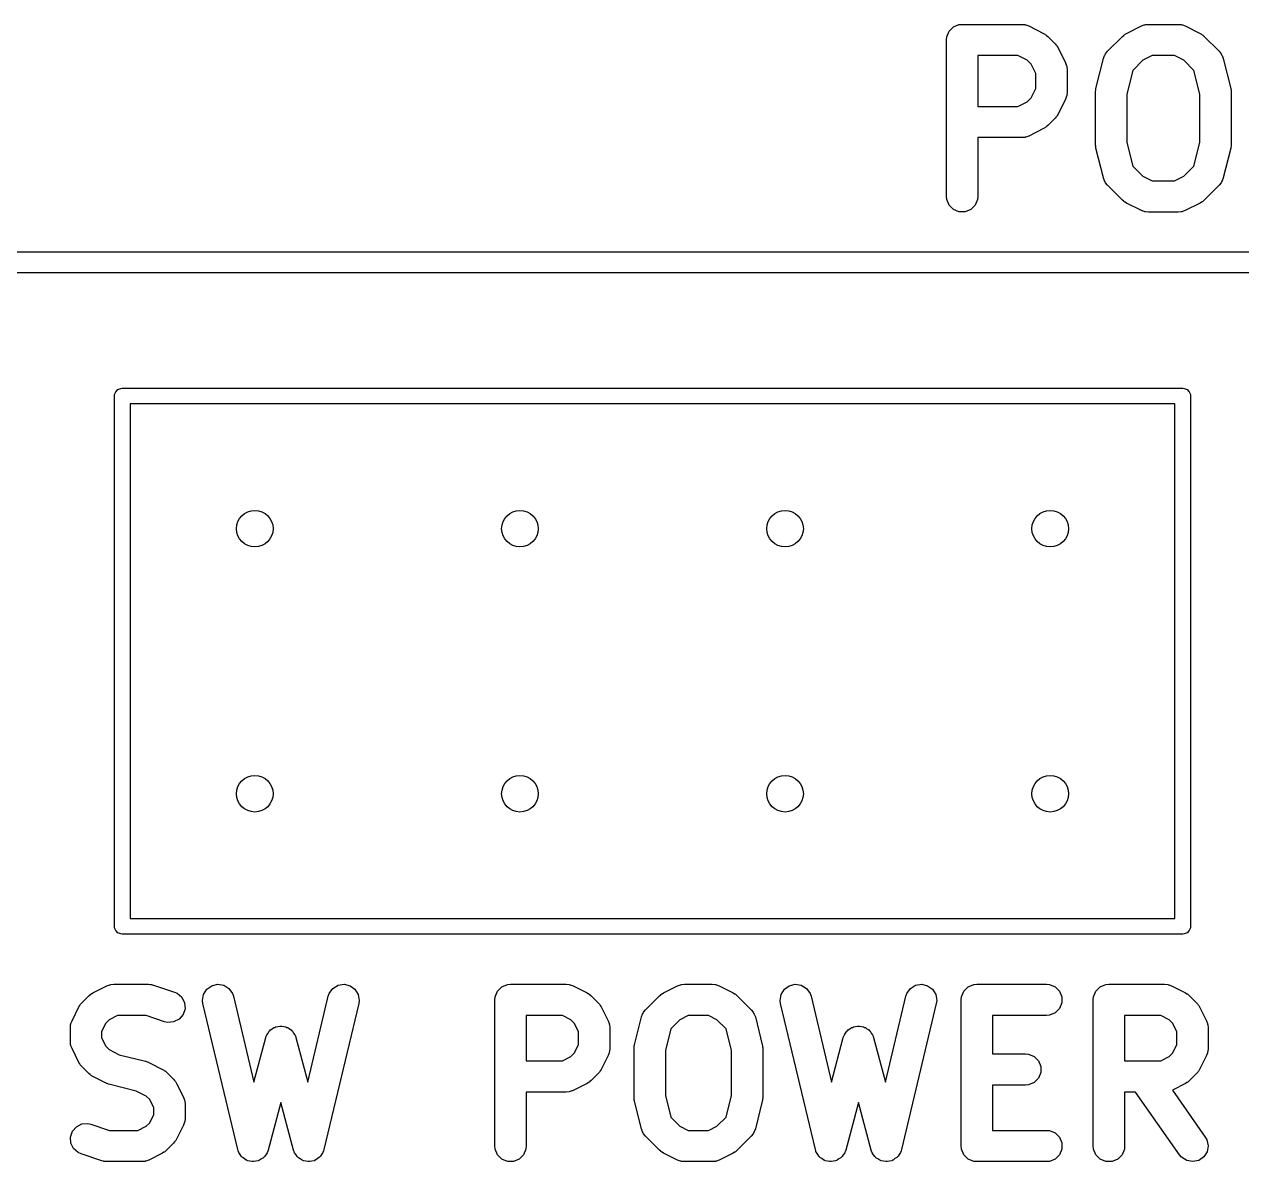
# Model space of a CAD drawing. Extents: x 0.27 to 3.33, y 0.21 to 2.59.
# Drawn here: x 1.2981 to 1.7572, y 0.2692 to 0.6983 of the extents above; entities that cross this region are included whole.
import ezdxf

# ---------------------------------------------------------------- set-up
doc = ezdxf.new("R2010")
doc.units = 0
doc.header["$MEASUREMENT"] = 0
doc.layers.add('BLACK', color=7, linetype='CONTINUOUS')

msp = doc.modelspace()

# ---------------------------------------------------------------- linework, layer by layer
at = {"layer": 'BLACK', "linetype": 'CONTINUOUS'}
for p, q in [((1.64847, 0.69726), (1.6506, 0.69814)), ((1.6506, 0.69814), (1.65175, 0.69825)), ((1.65175, 0.69825), (1.67425, 0.69825)), ((1.67425, 0.69825), (1.6754, 0.69814)), ((1.6754, 0.69814), (1.67559, 0.69806)), ((1.67559, 0.69806), (1.67581, 0.69805)), ((1.67581, 0.69805), (1.67689, 0.69763)), ((1.71941, 0.69763), (1.72049, 0.69805)), ((1.72049, 0.69805), (1.7207, 0.69806)), ((1.7207, 0.69806), (1.7209, 0.69814)), ((1.7209, 0.69814), (1.72205, 0.69825)), ((1.72205, 0.69825), (1.7333, 0.69825)), ((1.7333, 0.69825), (1.73445, 0.69814)), ((1.73445, 0.69814), (1.73465, 0.69806)), ((1.73465, 0.69806), (1.73486, 0.69805)), ((1.73486, 0.69805), (1.73594, 0.69763)), ((1.64584, 0.69235), (1.64596, 0.6935)), ((1.64596, 0.6935), (1.64684, 0.69563)), ((1.64684, 0.69563), (1.64847, 0.69726)), ((1.67689, 0.69763), (1.68251, 0.69482)), ((1.68251, 0.69482), (1.68301, 0.69451)), ((1.68301, 0.69451), (1.68315, 0.69445)), ((1.68315, 0.69445), (1.68331, 0.69431)), ((1.68331, 0.69431), (1.68349, 0.6942)), ((1.68349, 0.6942), (1.68359, 0.69408)), ((1.68359, 0.69408), (1.68405, 0.69371)), ((1.68405, 0.69371), (1.68686, 0.6909)), ((1.70663, 0.68809), (1.71225, 0.69371)), ((1.71225, 0.69371), (1.71271, 0.69408)), ((1.71271, 0.69408), (1.71281, 0.6942)), ((1.71281, 0.6942), (1.71299, 0.69431)), ((1.71299, 0.69431), (1.71315, 0.69445)), ((1.71315, 0.69445), (1.71329, 0.69451)), ((1.71329, 0.69451), (1.71379, 0.69482)), ((1.71379, 0.69482), (1.71941, 0.69763)), ((1.73594, 0.69763), (1.74157, 0.69482)), ((1.74157, 0.69482), (1.74206, 0.69451)), ((1.74206, 0.69451), (1.74221, 0.69445)), ((1.74221, 0.69445), (1.74237, 0.69431)), ((1.74237, 0.69431), (1.74255, 0.6942)), ((1.74255, 0.6942), (1.74265, 0.69408)), ((1.74265, 0.69408), (1.7431, 0.69371)), ((1.7431, 0.69371), (1.74873, 0.68809)), ((1.64584, 0.63329), (1.64584, 0.69235)), ((1.68686, 0.6909), (1.68723, 0.69045)), ((1.68723, 0.69045), (1.68735, 0.69035)), ((1.68735, 0.69035), (1.68746, 0.69017)), ((1.68746, 0.69017), (1.68759, 0.69001)), ((1.68759, 0.69001), (1.68765, 0.68986)), ((1.68765, 0.68986), (1.68796, 0.68937)), ((1.68796, 0.68937), (1.69078, 0.68374)), ((1.67285, 0.68644), (1.65765, 0.68644)), ((1.65765, 0.68644), (1.65765, 0.66732)), ((1.67637, 0.68468), (1.67285, 0.68644)), ((1.67783, 0.68323), (1.67637, 0.68468)), ((1.70226, 0.6741), (1.70508, 0.68535)), ((1.70508, 0.68535), (1.70546, 0.68644)), ((1.70546, 0.68644), (1.70573, 0.68679)), ((1.70573, 0.68679), (1.70589, 0.68719)), ((1.70589, 0.68719), (1.70663, 0.68809)), ((1.71993, 0.68468), (1.71614, 0.68089)), ((1.72345, 0.68644), (1.71993, 0.68468)), ((1.73191, 0.68644), (1.72345, 0.68644)), ((1.73543, 0.68468), (1.73191, 0.68644)), ((1.73922, 0.68089), (1.73543, 0.68468)), ((1.74873, 0.68809), (1.74946, 0.68719)), ((1.74946, 0.68719), (1.74963, 0.68679)), ((1.74963, 0.68679), (1.74989, 0.68644)), ((1.74989, 0.68644), (1.75028, 0.68535)), ((1.75028, 0.68535), (1.75309, 0.6741)), ((1.67959, 0.67971), (1.67783, 0.68323)), ((1.67959, 0.67406), (1.67959, 0.67971)), ((1.69078, 0.68374), (1.69119, 0.68266)), ((1.69119, 0.68266), (1.69121, 0.68245)), ((1.69121, 0.68245), (1.69129, 0.68225)), ((1.69129, 0.68225), (1.6914, 0.6811)), ((1.6914, 0.6811), (1.6914, 0.67266)), ((1.71614, 0.68089), (1.7139, 0.67194)), ((1.74146, 0.67194), (1.73922, 0.68089)), ((1.67637, 0.66908), (1.67783, 0.67054)), ((1.67783, 0.67054), (1.67959, 0.67406)), ((1.69119, 0.6711), (1.69078, 0.67002)), ((1.69121, 0.67132), (1.69119, 0.6711)), ((1.69129, 0.67151), (1.69121, 0.67132)), ((1.6914, 0.67266), (1.69129, 0.67151)), ((1.70209, 0.67295), (1.70216, 0.67338)), ((1.70211, 0.67287), (1.70209, 0.67295)), ((1.70209, 0.67266), (1.70211, 0.67287)), ((1.70209, 0.65298), (1.70209, 0.67266)), ((1.70216, 0.67338), (1.7022, 0.67382)), ((1.7022, 0.67382), (1.70223, 0.6739)), ((1.70223, 0.6739), (1.70226, 0.6741)), ((1.7139, 0.67194), (1.7139, 0.65371)), ((1.74146, 0.65371), (1.74146, 0.67194)), ((1.75309, 0.6741), (1.75312, 0.6739)), ((1.75312, 0.6739), (1.75315, 0.67382)), ((1.75315, 0.67382), (1.7532, 0.67338)), ((1.7532, 0.67338), (1.75326, 0.67295)), ((1.75326, 0.67295), (1.75325, 0.67287)), ((1.75325, 0.67287), (1.75327, 0.67266)), ((1.75327, 0.67266), (1.75327, 0.65298)), ((1.65765, 0.66732), (1.67285, 0.66732)), ((1.67285, 0.66732), (1.67637, 0.66908)), ((1.69078, 0.67002), (1.68796, 0.6644)), ((1.68686, 0.66286), (1.68405, 0.66005)), ((1.68723, 0.66332), (1.68686, 0.66286)), ((1.68735, 0.66342), (1.68723, 0.66332)), ((1.68746, 0.6636), (1.68735, 0.66342)), ((1.68759, 0.66376), (1.68746, 0.6636)), ((1.68765, 0.6639), (1.68759, 0.66376)), ((1.68796, 0.6644), (1.68765, 0.6639)), ((1.68251, 0.65895), (1.67689, 0.65613)), ((1.68301, 0.65926), (1.68251, 0.65895)), ((1.68315, 0.65932), (1.68301, 0.65926)), ((1.68331, 0.65945), (1.68315, 0.65932)), ((1.68349, 0.65956), (1.68331, 0.65945)), ((1.68359, 0.65968), (1.68349, 0.65956)), ((1.68405, 0.66005), (1.68359, 0.65968)), ((1.67425, 0.65551), (1.65765, 0.65551)), ((1.65765, 0.65551), (1.65765, 0.63329)), ((1.6754, 0.65562), (1.67425, 0.65551)), ((1.67559, 0.6557), (1.6754, 0.65562)), ((1.67581, 0.65572), (1.67559, 0.6557)), ((1.67689, 0.65613), (1.67581, 0.65572)), ((1.70211, 0.65278), (1.70209, 0.65298)), ((1.70209, 0.65269), (1.70211, 0.65278)), ((1.70216, 0.65226), (1.70209, 0.65269)), ((1.7022, 0.65183), (1.70216, 0.65226)), ((1.7139, 0.65371), (1.71614, 0.64475)), ((1.73922, 0.64475), (1.74146, 0.65371)), ((1.7532, 0.65226), (1.75315, 0.65183)), ((1.75326, 0.65269), (1.7532, 0.65226)), ((1.75327, 0.65298), (1.75325, 0.65278)), ((1.75325, 0.65278), (1.75326, 0.65269)), ((1.70223, 0.65175), (1.7022, 0.65183)), ((1.70226, 0.65155), (1.70223, 0.65175)), ((1.70508, 0.6403), (1.70226, 0.65155)), ((1.75309, 0.65155), (1.75028, 0.6403)), ((1.75312, 0.65175), (1.75309, 0.65155)), ((1.75315, 0.65183), (1.75312, 0.65175)), ((1.71614, 0.64475), (1.71993, 0.64096)), ((1.73543, 0.64096), (1.73922, 0.64475)), ((1.70546, 0.63921), (1.70508, 0.6403)), ((1.70573, 0.63886), (1.70546, 0.63921)), ((1.70589, 0.63845), (1.70573, 0.63886)), ((1.70663, 0.63755), (1.70589, 0.63845)), ((1.71993, 0.64096), (1.72345, 0.6392)), ((1.72345, 0.6392), (1.73191, 0.6392)), ((1.73191, 0.6392), (1.73543, 0.64096)), ((1.74946, 0.63845), (1.74873, 0.63755)), ((1.74963, 0.63886), (1.74946, 0.63845)), ((1.74989, 0.63921), (1.74963, 0.63886)), ((1.75028, 0.6403), (1.74989, 0.63921)), ((1.71225, 0.63193), (1.70663, 0.63755)), ((1.74873, 0.63755), (1.7431, 0.63193)), ((1.64596, 0.63214), (1.64584, 0.63329)), ((1.64684, 0.63001), (1.64596, 0.63214)), ((1.64847, 0.62838), (1.64684, 0.63001)), ((1.65666, 0.63001), (1.65503, 0.62838)), ((1.65754, 0.63214), (1.65666, 0.63001)), ((1.65765, 0.63329), (1.65754, 0.63214)), ((1.71271, 0.63156), (1.71225, 0.63193)), ((1.71281, 0.63144), (1.71271, 0.63156)), ((1.71299, 0.63133), (1.71281, 0.63144)), ((1.71315, 0.6312), (1.71299, 0.63133)), ((1.71329, 0.63114), (1.71315, 0.6312)), ((1.71379, 0.63082), (1.71329, 0.63114)), ((1.71941, 0.62801), (1.71379, 0.63082)), ((1.74157, 0.63082), (1.73594, 0.62801)), ((1.74206, 0.63114), (1.74157, 0.63082)), ((1.74221, 0.6312), (1.74206, 0.63114)), ((1.74237, 0.63133), (1.74221, 0.6312)), ((1.74255, 0.63144), (1.74237, 0.63133)), ((1.74265, 0.63156), (1.74255, 0.63144)), ((1.7431, 0.63193), (1.74265, 0.63156)), ((1.6506, 0.6275), (1.64847, 0.62838)), ((1.6529, 0.6275), (1.6506, 0.6275)), ((1.65503, 0.62838), (1.6529, 0.6275)), ((1.72049, 0.6276), (1.71941, 0.62801)), ((1.7207, 0.62758), (1.72049, 0.6276)), ((1.7209, 0.6275), (1.7207, 0.62758)), ((1.72205, 0.62739), (1.7209, 0.6275)), ((1.7333, 0.62739), (1.72205, 0.62739)), ((1.73445, 0.6275), (1.7333, 0.62739)), ((1.73465, 0.62758), (1.73445, 0.6275)), ((1.73486, 0.6276), (1.73465, 0.62758)), ((1.73594, 0.62801), (1.73486, 0.6276)), ((0.27441, 0.6124), (3.32559, 0.6124)), ((3.32953, 0.60453), (1.1823, 0.60453)), ((1.33254, 0.55964), (1.33336, 0.56046)), ((1.33336, 0.56046), (1.33442, 0.5609)), ((1.33442, 0.5609), (1.335, 0.56095)), ((1.335, 0.56095), (1.735, 0.56095)), ((1.735, 0.56095), (1.73558, 0.5609)), ((1.73558, 0.5609), (1.73664, 0.56046)), ((1.73664, 0.56046), (1.73746, 0.55964)), ((1.33205, 0.558), (1.3321, 0.55858)), ((1.33205, 0.358), (1.33205, 0.558)), ((1.3321, 0.55858), (1.33254, 0.55964)), ((1.73746, 0.55964), (1.7379, 0.55858)), ((1.7379, 0.55858), (1.73795, 0.558)), ((1.73795, 0.558), (1.73795, 0.358)), ((1.33795, 0.55505), (1.33795, 0.36095)), ((1.73205, 0.55505), (1.33795, 0.55505)), ((1.73205, 0.36095), (1.73205, 0.55505)), ((1.33795, 0.36095), (1.73205, 0.36095)), ((1.3321, 0.35742), (1.33205, 0.358)), ((1.33254, 0.35636), (1.3321, 0.35742)), ((1.33336, 0.35554), (1.33254, 0.35636)), ((1.33442, 0.3551), (1.33336, 0.35554)), ((1.335, 0.35505), (1.33442, 0.3551)), ((1.735, 0.35505), (1.335, 0.35505)), ((1.73558, 0.3551), (1.735, 0.35505)), ((1.73664, 0.35554), (1.73558, 0.3551)), ((1.73746, 0.35636), (1.73664, 0.35554)), ((1.7379, 0.35742), (1.73746, 0.35636)), ((1.73795, 0.358), (1.7379, 0.35742)), ((1.32395, 0.33289), (1.3292, 0.33552)), ((1.3292, 0.33552), (1.33028, 0.33593)), ((1.33028, 0.33593), (1.33049, 0.33594)), ((1.33049, 0.33594), (1.33069, 0.33603)), ((1.33069, 0.33603), (1.33184, 0.33614)), ((1.33184, 0.33614), (1.34496, 0.33614)), ((1.34496, 0.33614), (1.34554, 0.33608)), ((1.34554, 0.33608), (1.3457, 0.33609)), ((1.3457, 0.33609), (1.3459, 0.33605)), ((1.3459, 0.33605), (1.34611, 0.33603)), ((1.34611, 0.33603), (1.34626, 0.33597)), ((1.34626, 0.33597), (1.34683, 0.33584)), ((1.34683, 0.33584), (1.3547, 0.33321)), ((1.36688, 0.33425), (1.36874, 0.3356)), ((1.36874, 0.3356), (1.37099, 0.33614)), ((1.37099, 0.33614), (1.37326, 0.33577)), ((1.37326, 0.33577), (1.37522, 0.33456)), ((1.41443, 0.33456), (1.4164, 0.33577)), ((1.4164, 0.33577), (1.41867, 0.33614)), ((1.41867, 0.33614), (1.42091, 0.3356)), ((1.42091, 0.3356), (1.42278, 0.33425)), ((1.47816, 0.33514), (1.48029, 0.33603)), ((1.48029, 0.33603), (1.48144, 0.33614)), ((1.48144, 0.33614), (1.50244, 0.33614)), ((1.50244, 0.33614), (1.50359, 0.33603)), ((1.50359, 0.33603), (1.50379, 0.33594)), ((1.50379, 0.33594), (1.504, 0.33593)), ((1.504, 0.33593), (1.50508, 0.33552)), ((1.50508, 0.33552), (1.51033, 0.33289)), ((1.53917, 0.33289), (1.54442, 0.33552)), ((1.54442, 0.33552), (1.5455, 0.33593)), ((1.5455, 0.33593), (1.54571, 0.33594)), ((1.54571, 0.33594), (1.54591, 0.33603)), ((1.54591, 0.33603), (1.54706, 0.33614)), ((1.54706, 0.33614), (1.55756, 0.33614)), ((1.55756, 0.33614), (1.55871, 0.33603)), ((1.55871, 0.33603), (1.55891, 0.33594)), ((1.55891, 0.33594), (1.55912, 0.33593)), ((1.55912, 0.33593), (1.5602, 0.33552)), ((1.5602, 0.33552), (1.56545, 0.33289)), ((1.58473, 0.33425), (1.58659, 0.3356)), ((1.58659, 0.3356), (1.58883, 0.33614)), ((1.58883, 0.33614), (1.59111, 0.33577)), ((1.59111, 0.33577), (1.59307, 0.33456)), ((1.63228, 0.33456), (1.63424, 0.33577)), ((1.63424, 0.33577), (1.63652, 0.33614)), ((1.63652, 0.33614), (1.63876, 0.3356)), ((1.63876, 0.3356), (1.64063, 0.33425)), ((1.65402, 0.33514), (1.65614, 0.33603)), ((1.65614, 0.33603), (1.6573, 0.33614)), ((1.6573, 0.33614), (1.68354, 0.33614)), ((1.68354, 0.33614), (1.6847, 0.33603)), ((1.6847, 0.33603), (1.68682, 0.33514)), ((1.70388, 0.33514), (1.70601, 0.33603)), ((1.70601, 0.33603), (1.70717, 0.33614)), ((1.70717, 0.33614), (1.72816, 0.33614)), ((1.72816, 0.33614), (1.72931, 0.33603)), ((1.72931, 0.33603), (1.72951, 0.33594)), ((1.72951, 0.33594), (1.72972, 0.33593)), ((1.72972, 0.33593), (1.7308, 0.33552)), ((1.7308, 0.33552), (1.73605, 0.33289)), ((1.31979, 0.32916), (1.32241, 0.33178)), ((1.32241, 0.33178), (1.32286, 0.33216)), ((1.32286, 0.33216), (1.32297, 0.33227)), ((1.32297, 0.33227), (1.32314, 0.33239)), ((1.32314, 0.33239), (1.32331, 0.33252)), ((1.32331, 0.33252), (1.32345, 0.33258)), ((1.32345, 0.33258), (1.32395, 0.33289)), ((1.3547, 0.33321), (1.35576, 0.33274)), ((1.35576, 0.33274), (1.3575, 0.33123)), ((1.3575, 0.33123), (1.35853, 0.32917)), ((1.36531, 0.33001), (1.36567, 0.33229)), ((1.36567, 0.33229), (1.36688, 0.33425)), ((1.37522, 0.33456), (1.37657, 0.3327)), ((1.37657, 0.3327), (1.37695, 0.3316)), ((1.37695, 0.3316), (1.38465, 0.29925)), ((1.405, 0.29925), (1.41271, 0.3316)), ((1.41271, 0.3316), (1.41308, 0.3327)), ((1.41308, 0.3327), (1.41443, 0.33456)), ((1.42278, 0.33425), (1.42399, 0.33229)), ((1.42399, 0.33229), (1.42435, 0.33001)), ((1.47554, 0.33023), (1.47565, 0.33139)), ((1.47565, 0.33139), (1.47653, 0.33351)), ((1.47653, 0.33351), (1.47816, 0.33514)), ((1.51033, 0.33289), (1.51083, 0.33258)), ((1.51083, 0.33258), (1.51097, 0.33252)), ((1.51097, 0.33252), (1.51113, 0.33239)), ((1.51113, 0.33239), (1.51131, 0.33227)), ((1.51131, 0.33227), (1.51141, 0.33216)), ((1.51141, 0.33216), (1.51187, 0.33178)), ((1.51187, 0.33178), (1.51449, 0.32916)), ((1.53239, 0.32654), (1.53764, 0.33178)), ((1.53764, 0.33178), (1.53809, 0.33216)), ((1.53809, 0.33216), (1.53819, 0.33227)), ((1.53819, 0.33227), (1.53837, 0.33239)), ((1.53837, 0.33239), (1.53853, 0.33252)), ((1.53853, 0.33252), (1.53867, 0.33258)), ((1.53867, 0.33258), (1.53917, 0.33289)), ((1.56545, 0.33289), (1.56595, 0.33258)), ((1.56595, 0.33258), (1.56609, 0.33252)), ((1.56609, 0.33252), (1.56625, 0.33239)), ((1.56625, 0.33239), (1.56643, 0.33227)), ((1.56643, 0.33227), (1.56653, 0.33216)), ((1.56653, 0.33216), (1.56698, 0.33178)), ((1.56698, 0.33178), (1.57223, 0.32654)), ((1.58315, 0.33001), (1.58352, 0.33229)), ((1.58352, 0.33229), (1.58473, 0.33425)), ((1.59307, 0.33456), (1.59442, 0.3327)), ((1.59442, 0.3327), (1.5948, 0.3316)), ((1.5948, 0.3316), (1.6025, 0.29925)), ((1.62285, 0.29925), (1.63055, 0.3316)), ((1.63055, 0.3316), (1.63093, 0.3327)), ((1.63093, 0.3327), (1.63228, 0.33456)), ((1.64063, 0.33425), (1.64184, 0.33229)), ((1.64184, 0.33229), (1.6422, 0.33001)), ((1.65139, 0.33023), (1.6515, 0.33139)), ((1.6515, 0.33139), (1.65239, 0.33351)), ((1.65239, 0.33351), (1.65402, 0.33514)), ((1.68682, 0.33514), (1.68845, 0.33351)), ((1.68845, 0.33351), (1.68934, 0.33139)), ((1.68934, 0.33139), (1.68934, 0.32908)), ((1.70126, 0.33023), (1.70137, 0.33139)), ((1.70137, 0.33139), (1.70226, 0.33351)), ((1.70226, 0.33351), (1.70388, 0.33514)), ((1.73605, 0.33289), (1.73655, 0.33258)), ((1.73655, 0.33258), (1.73669, 0.33252)), ((1.73669, 0.33252), (1.73686, 0.33239)), ((1.73686, 0.33239), (1.73703, 0.33227)), ((1.73703, 0.33227), (1.73714, 0.33216)), ((1.73714, 0.33216), (1.73759, 0.33178)), ((1.73759, 0.33178), (1.74021, 0.32916)), ((1.31606, 0.32238), (1.31868, 0.32763)), ((1.31868, 0.32763), (1.31899, 0.32812)), ((1.31899, 0.32812), (1.31905, 0.32827)), ((1.31905, 0.32827), (1.31919, 0.32843)), ((1.31919, 0.32843), (1.3193, 0.32861)), ((1.3193, 0.32861), (1.31942, 0.32871)), ((1.31942, 0.32871), (1.31979, 0.32916)), ((1.35869, 0.32687), (1.35797, 0.32468)), ((1.35853, 0.32917), (1.35869, 0.32687)), ((1.36546, 0.32887), (1.36531, 0.33001)), ((1.37859, 0.27375), (1.36546, 0.32887)), ((1.4242, 0.32887), (1.41107, 0.27375)), ((1.42435, 0.33001), (1.4242, 0.32887)), ((1.47554, 0.27512), (1.47554, 0.33023)), ((1.51449, 0.32916), (1.51486, 0.32871)), ((1.51486, 0.32871), (1.51498, 0.32861)), ((1.51498, 0.32861), (1.51509, 0.32843)), ((1.51509, 0.32843), (1.51523, 0.32827)), ((1.51523, 0.32827), (1.51528, 0.32812)), ((1.51528, 0.32812), (1.5156, 0.32763)), ((1.5156, 0.32763), (1.51822, 0.32238)), ((1.53165, 0.32564), (1.53239, 0.32654)), ((1.57223, 0.32654), (1.57297, 0.32564)), ((1.58331, 0.32887), (1.58315, 0.33001)), ((1.59643, 0.27375), (1.58331, 0.32887)), ((1.64204, 0.32887), (1.62892, 0.27375)), ((1.6422, 0.33001), (1.64204, 0.32887)), ((1.65139, 0.27512), (1.65139, 0.33023)), ((1.68845, 0.32695), (1.68682, 0.32532)), ((1.68934, 0.32908), (1.68845, 0.32695)), ((1.70126, 0.27512), (1.70126, 0.33023)), ((1.74021, 0.32916), (1.74058, 0.32871)), ((1.74058, 0.32871), (1.7407, 0.32861)), ((1.7407, 0.32861), (1.74081, 0.32843)), ((1.74081, 0.32843), (1.74095, 0.32827)), ((1.74095, 0.32827), (1.74101, 0.32812)), ((1.74101, 0.32812), (1.74132, 0.32763)), ((1.74132, 0.32763), (1.74394, 0.32238)), ((1.31564, 0.32129), (1.31606, 0.32238)), ((1.32882, 0.32149), (1.32724, 0.31834)), ((1.33009, 0.32276), (1.32882, 0.32149)), ((1.33323, 0.32433), (1.33009, 0.32276)), ((1.344, 0.32433), (1.33323, 0.32433)), ((1.35097, 0.32201), (1.344, 0.32433)), ((1.3521, 0.32175), (1.35097, 0.32201)), ((1.35439, 0.32191), (1.3521, 0.32175)), ((1.35646, 0.32294), (1.35439, 0.32191)), ((1.35797, 0.32468), (1.35646, 0.32294)), ((1.50105, 0.32433), (1.48735, 0.32433)), ((1.48735, 0.32433), (1.48735, 0.30727)), ((1.50419, 0.32276), (1.50105, 0.32433)), ((1.50546, 0.32149), (1.50419, 0.32276)), ((1.50703, 0.31834), (1.50546, 0.32149)), ((1.51822, 0.32238), (1.51864, 0.32129)), ((1.52821, 0.31329), (1.53083, 0.32379)), ((1.53083, 0.32379), (1.53122, 0.32488)), ((1.53122, 0.32488), (1.53148, 0.32523)), ((1.53148, 0.32523), (1.53165, 0.32564)), ((1.54531, 0.32276), (1.54189, 0.31934)), ((1.54845, 0.32433), (1.54531, 0.32276)), ((1.55616, 0.32433), (1.54845, 0.32433)), ((1.55931, 0.32276), (1.55616, 0.32433)), ((1.56273, 0.31934), (1.55931, 0.32276)), ((1.57297, 0.32564), (1.57314, 0.32523)), ((1.57314, 0.32523), (1.5734, 0.32488)), ((1.5734, 0.32488), (1.57379, 0.32379)), ((1.57379, 0.32379), (1.57641, 0.31329)), ((1.68354, 0.32433), (1.6632, 0.32433)), ((1.6632, 0.32433), (1.6632, 0.30989)), ((1.6847, 0.32444), (1.68354, 0.32433)), ((1.68682, 0.32532), (1.6847, 0.32444)), ((1.72677, 0.32433), (1.71307, 0.32433)), ((1.71307, 0.32433), (1.71307, 0.30727)), ((1.72991, 0.32276), (1.72677, 0.32433)), ((1.73118, 0.32149), (1.72991, 0.32276)), ((1.73276, 0.31834), (1.73118, 0.32149)), ((1.74394, 0.32238), (1.74436, 0.32129)), ((1.31543, 0.31973), (1.31555, 0.32089)), ((1.31543, 0.31449), (1.31543, 0.31973)), ((1.31555, 0.32089), (1.31563, 0.32108)), ((1.31563, 0.32108), (1.31564, 0.32129)), ((1.32724, 0.31834), (1.32724, 0.31588)), ((1.38932, 0.31653), (1.38953, 0.31709)), ((1.38953, 0.31709), (1.39, 0.31771)), ((1.39, 0.31771), (1.39039, 0.31838)), ((1.39039, 0.31838), (1.3907, 0.31862)), ((1.3907, 0.31862), (1.39093, 0.31892)), ((1.39093, 0.31892), (1.3916, 0.31931)), ((1.3916, 0.31931), (1.39222, 0.31979)), ((1.39222, 0.31979), (1.39259, 0.31988)), ((1.39259, 0.31988), (1.39292, 0.32008)), ((1.39292, 0.32008), (1.3937, 0.32018)), ((1.3937, 0.32018), (1.39445, 0.32038)), ((1.39445, 0.32038), (1.39483, 0.32033)), ((1.39483, 0.32033), (1.39521, 0.32038)), ((1.39521, 0.32038), (1.39596, 0.32018)), ((1.39596, 0.32018), (1.39673, 0.32008)), ((1.39673, 0.32008), (1.39707, 0.31988)), ((1.39707, 0.31988), (1.39743, 0.31979)), ((1.39743, 0.31979), (1.39805, 0.31931)), ((1.39805, 0.31931), (1.39873, 0.31892)), ((1.39873, 0.31892), (1.39896, 0.31862)), ((1.39896, 0.31862), (1.39926, 0.31838)), ((1.39926, 0.31838), (1.39966, 0.31771)), ((1.39966, 0.31771), (1.40013, 0.31709)), ((1.40013, 0.31709), (1.40034, 0.31653)), ((1.50703, 0.31326), (1.50703, 0.31834)), ((1.51864, 0.32129), (1.51865, 0.32108)), ((1.51865, 0.32108), (1.51873, 0.32089)), ((1.51873, 0.32089), (1.51885, 0.31973)), ((1.51885, 0.31973), (1.51885, 0.31186)), ((1.54189, 0.31934), (1.53984, 0.31113)), ((1.56478, 0.31113), (1.56273, 0.31934)), ((1.60717, 0.31653), (1.60738, 0.31709)), ((1.60738, 0.31709), (1.60785, 0.31771)), ((1.60785, 0.31771), (1.60824, 0.31838)), ((1.60824, 0.31838), (1.60855, 0.31862)), ((1.60855, 0.31862), (1.60878, 0.31892)), ((1.60878, 0.31892), (1.60945, 0.31931)), ((1.60945, 0.31931), (1.61007, 0.31979)), ((1.61007, 0.31979), (1.61044, 0.31988)), ((1.61044, 0.31988), (1.61077, 0.32008)), ((1.61077, 0.32008), (1.61154, 0.32018)), ((1.61154, 0.32018), (1.6123, 0.32038)), ((1.6123, 0.32038), (1.61268, 0.32033)), ((1.61268, 0.32033), (1.61306, 0.32038)), ((1.61306, 0.32038), (1.61381, 0.32018)), ((1.61381, 0.32018), (1.61458, 0.32008)), ((1.61458, 0.32008), (1.61491, 0.31988)), ((1.61491, 0.31988), (1.61528, 0.31979)), ((1.61528, 0.31979), (1.6159, 0.31931)), ((1.6159, 0.31931), (1.61658, 0.31892)), ((1.61658, 0.31892), (1.61681, 0.31862)), ((1.61681, 0.31862), (1.61711, 0.31838)), ((1.61711, 0.31838), (1.6175, 0.31771)), ((1.6175, 0.31771), (1.61798, 0.31709)), ((1.61798, 0.31709), (1.61819, 0.31653)), ((1.73276, 0.31326), (1.73276, 0.31834)), ((1.74436, 0.32129), (1.74437, 0.32108)), ((1.74437, 0.32108), (1.74445, 0.32089)), ((1.74445, 0.32089), (1.74457, 0.31973)), ((1.74457, 0.31973), (1.74457, 0.31186)), ((1.31555, 0.31333), (1.31543, 0.31449)), ((1.31563, 0.31314), (1.31555, 0.31333)), ((1.31564, 0.31293), (1.31563, 0.31314)), ((1.31606, 0.31184), (1.31564, 0.31293)), ((1.32724, 0.31588), (1.32882, 0.31273)), ((1.32882, 0.31273), (1.33009, 0.31147)), ((1.38465, 0.29925), (1.38912, 0.31601)), ((1.38912, 0.31601), (1.38922, 0.31628)), ((1.38922, 0.31628), (1.38924, 0.31639)), ((1.38924, 0.31639), (1.38932, 0.31653)), ((1.40034, 0.31653), (1.40042, 0.31639)), ((1.40042, 0.31639), (1.40043, 0.31628)), ((1.40043, 0.31628), (1.40054, 0.31601)), ((1.40054, 0.31601), (1.405, 0.29925)), ((1.50546, 0.31011), (1.50703, 0.31326)), ((1.52804, 0.31215), (1.5281, 0.31258)), ((1.5281, 0.31258), (1.52814, 0.31301)), ((1.52814, 0.31301), (1.52818, 0.31309)), ((1.52818, 0.31309), (1.52821, 0.31329)), ((1.57641, 0.31329), (1.57644, 0.31309)), ((1.57644, 0.31309), (1.57647, 0.31301)), ((1.57647, 0.31301), (1.57652, 0.31258)), ((1.57652, 0.31258), (1.57658, 0.31215)), ((1.6025, 0.29925), (1.60697, 0.31601)), ((1.60697, 0.31601), (1.60707, 0.31628)), ((1.60707, 0.31628), (1.60709, 0.31639)), ((1.60709, 0.31639), (1.60717, 0.31653)), ((1.61819, 0.31653), (1.61827, 0.31639)), ((1.61827, 0.31639), (1.61828, 0.31628)), ((1.61828, 0.31628), (1.61838, 0.31601)), ((1.61838, 0.31601), (1.62285, 0.29925)), ((1.73118, 0.31011), (1.73276, 0.31326)), ((1.31868, 0.3066), (1.31606, 0.31184)), ((1.33009, 0.31147), (1.3339, 0.30956)), ((1.3339, 0.30956), (1.34377, 0.30709)), ((1.50105, 0.30727), (1.50419, 0.30884)), ((1.50419, 0.30884), (1.50546, 0.31011)), ((1.51822, 0.30922), (1.5156, 0.30397)), ((1.51864, 0.3103), (1.51822, 0.30922)), ((1.51865, 0.31051), (1.51864, 0.3103)), ((1.51873, 0.31071), (1.51865, 0.31051)), ((1.51885, 0.31186), (1.51873, 0.31071)), ((1.52803, 0.31186), (1.52805, 0.31206)), ((1.52803, 0.29349), (1.52803, 0.31186)), ((1.52805, 0.31206), (1.52804, 0.31215)), ((1.53984, 0.31113), (1.53984, 0.29422)), ((1.56478, 0.29422), (1.56478, 0.31113)), ((1.57658, 0.31215), (1.57657, 0.31206)), ((1.57657, 0.31206), (1.57659, 0.31186)), ((1.57659, 0.31186), (1.57659, 0.29349)), ((1.6632, 0.30989), (1.67567, 0.30989)), ((1.67567, 0.30989), (1.67682, 0.30978)), ((1.67682, 0.30978), (1.67895, 0.3089)), ((1.67895, 0.3089), (1.68058, 0.30727)), ((1.72677, 0.30727), (1.72991, 0.30884)), ((1.72991, 0.30884), (1.73118, 0.31011)), ((1.74394, 0.30922), (1.74132, 0.30397)), ((1.74436, 0.3103), (1.74394, 0.30922)), ((1.74437, 0.31051), (1.74436, 0.3103)), ((1.74445, 0.31071), (1.74437, 0.31051)), ((1.74457, 0.31186), (1.74445, 0.31071)), ((1.31899, 0.3061), (1.31868, 0.3066)), ((1.31905, 0.30596), (1.31899, 0.3061)), ((1.31919, 0.30579), (1.31905, 0.30596)), ((1.3193, 0.30562), (1.31919, 0.30579)), ((1.31942, 0.30551), (1.3193, 0.30562)), ((1.31979, 0.30506), (1.31942, 0.30551)), ((1.32241, 0.30244), (1.31979, 0.30506)), ((1.34377, 0.30709), (1.34385, 0.30706)), ((1.34385, 0.30706), (1.3439, 0.30706)), ((1.3439, 0.30706), (1.34438, 0.30687)), ((1.34438, 0.30687), (1.34486, 0.3067)), ((1.34486, 0.3067), (1.34489, 0.30668)), ((1.34489, 0.30668), (1.34498, 0.30664)), ((1.34498, 0.30664), (1.35023, 0.30402)), ((1.35023, 0.30402), (1.35072, 0.30371)), ((1.35072, 0.30371), (1.35087, 0.30365)), ((1.35087, 0.30365), (1.35103, 0.30351)), ((1.35103, 0.30351), (1.35121, 0.3034)), ((1.35121, 0.3034), (1.35131, 0.30329)), ((1.35131, 0.30329), (1.35176, 0.30291)), ((1.48735, 0.30727), (1.50105, 0.30727)), ((1.51509, 0.30317), (1.51498, 0.30299)), ((1.51523, 0.30333), (1.51509, 0.30317)), ((1.51528, 0.30347), (1.51523, 0.30333)), ((1.5156, 0.30397), (1.51528, 0.30347)), ((1.68058, 0.30727), (1.68146, 0.30514)), ((1.68146, 0.30514), (1.68146, 0.30283)), ((1.71307, 0.30727), (1.72677, 0.30727)), ((1.74081, 0.30317), (1.7407, 0.30299)), ((1.74095, 0.30333), (1.74081, 0.30317)), ((1.74101, 0.30347), (1.74095, 0.30333)), ((1.74132, 0.30397), (1.74101, 0.30347)), ((1.32286, 0.30206), (1.32241, 0.30244)), ((1.32297, 0.30195), (1.32286, 0.30206)), ((1.32314, 0.30183), (1.32297, 0.30195)), ((1.32331, 0.3017), (1.32314, 0.30183)), ((1.32345, 0.30164), (1.32331, 0.3017)), ((1.32395, 0.30133), (1.32345, 0.30164)), ((1.3292, 0.2987), (1.32395, 0.30133)), ((1.32928, 0.29867), (1.3292, 0.2987)), ((1.32931, 0.29865), (1.32928, 0.29867)), ((1.3298, 0.29847), (1.32931, 0.29865)), ((1.33028, 0.29829), (1.3298, 0.29847)), ((1.35176, 0.30291), (1.35439, 0.30029)), ((1.35439, 0.30029), (1.35476, 0.29984)), ((1.35476, 0.29984), (1.35488, 0.29973)), ((1.35488, 0.29973), (1.35499, 0.29956)), ((1.35499, 0.29956), (1.35512, 0.29939)), ((1.35512, 0.29939), (1.35518, 0.29925)), ((1.35518, 0.29925), (1.35549, 0.29875)), ((1.35549, 0.29875), (1.35812, 0.2935)), ((1.51033, 0.2987), (1.50508, 0.29608)), ((1.51083, 0.29902), (1.51033, 0.2987)), ((1.51097, 0.29908), (1.51083, 0.29902)), ((1.51113, 0.29921), (1.51097, 0.29908)), ((1.51131, 0.29932), (1.51113, 0.29921)), ((1.51141, 0.29944), (1.51131, 0.29932)), ((1.51187, 0.29981), (1.51141, 0.29944)), ((1.51449, 0.30244), (1.51187, 0.29981)), ((1.51486, 0.30289), (1.51449, 0.30244)), ((1.51498, 0.30299), (1.51486, 0.30289)), ((1.67895, 0.29908), (1.67682, 0.29819)), ((1.68058, 0.30071), (1.67895, 0.29908)), ((1.68146, 0.30283), (1.68058, 0.30071)), ((1.73605, 0.2987), (1.73109, 0.29623)), ((1.73655, 0.29902), (1.73605, 0.2987)), ((1.73669, 0.29908), (1.73655, 0.29902)), ((1.73686, 0.29921), (1.73669, 0.29908)), ((1.73703, 0.29932), (1.73686, 0.29921)), ((1.73714, 0.29944), (1.73703, 0.29932)), ((1.73759, 0.29981), (1.73714, 0.29944)), ((1.74021, 0.30244), (1.73759, 0.29981)), ((1.74058, 0.30289), (1.74021, 0.30244)), ((1.7407, 0.30299), (1.74058, 0.30289)), ((1.33032, 0.29829), (1.33028, 0.29829)), ((1.3304, 0.29826), (1.33032, 0.29829)), ((1.34027, 0.29579), (1.3304, 0.29826)), ((1.34409, 0.29388), (1.34027, 0.29579)), ((1.34536, 0.29261), (1.34409, 0.29388)), ((1.50244, 0.29546), (1.48735, 0.29546)), ((1.48735, 0.29546), (1.48735, 0.27512)), ((1.50359, 0.29557), (1.50244, 0.29546)), ((1.50379, 0.29565), (1.50359, 0.29557)), ((1.504, 0.29567), (1.50379, 0.29565)), ((1.50508, 0.29608), (1.504, 0.29567)), ((1.53984, 0.29422), (1.54189, 0.28601)), ((1.56273, 0.28601), (1.56478, 0.29422)), ((1.67567, 0.29808), (1.6632, 0.29808)), ((1.6632, 0.29808), (1.6632, 0.28102)), ((1.67682, 0.29819), (1.67567, 0.29808)), ((1.71721, 0.29546), (1.71307, 0.29546)), ((1.71307, 0.29546), (1.71307, 0.27512)), ((1.73382, 0.27173), (1.71721, 0.29546)), ((1.73109, 0.29623), (1.7435, 0.2785)), ((1.34693, 0.28947), (1.34536, 0.29261)), ((1.34693, 0.28701), (1.34693, 0.28947)), ((1.35812, 0.2935), (1.35853, 0.29242)), ((1.35853, 0.29242), (1.35855, 0.29221)), ((1.35855, 0.29221), (1.35863, 0.29202)), ((1.35863, 0.29202), (1.35874, 0.29086)), ((1.35874, 0.29086), (1.35874, 0.28561)), ((1.39483, 0.29157), (1.39004, 0.27359)), ((1.39962, 0.27359), (1.39483, 0.29157)), ((1.52805, 0.29329), (1.52803, 0.29349)), ((1.52804, 0.2932), (1.52805, 0.29329)), ((1.5281, 0.29277), (1.52804, 0.2932)), ((1.52814, 0.29234), (1.5281, 0.29277)), ((1.52818, 0.29226), (1.52814, 0.29234)), ((1.52821, 0.29206), (1.52818, 0.29226)), ((1.53083, 0.28156), (1.52821, 0.29206)), ((1.57641, 0.29206), (1.57379, 0.28156)), ((1.57644, 0.29226), (1.57641, 0.29206)), ((1.57647, 0.29234), (1.57644, 0.29226)), ((1.57652, 0.29277), (1.57647, 0.29234)), ((1.57658, 0.2932), (1.57652, 0.29277)), ((1.57659, 0.29349), (1.57657, 0.29329)), ((1.57657, 0.29329), (1.57658, 0.2932)), ((1.61268, 0.29157), (1.60788, 0.27359)), ((1.61747, 0.27359), (1.61268, 0.29157)), ((1.34536, 0.28386), (1.34693, 0.28701)), ((1.35874, 0.28561), (1.35863, 0.28446)), ((1.54189, 0.28601), (1.54531, 0.28259)), ((1.55931, 0.28259), (1.56273, 0.28601)), ((1.31548, 0.27848), (1.31621, 0.28066)), ((1.31621, 0.28066), (1.31772, 0.28241)), ((1.31772, 0.28241), (1.31978, 0.28344)), ((1.31978, 0.28344), (1.32208, 0.2836)), ((1.32208, 0.2836), (1.32321, 0.28334)), ((1.32321, 0.28334), (1.33017, 0.28102)), ((1.33017, 0.28102), (1.34094, 0.28102)), ((1.34094, 0.28102), (1.34409, 0.28259)), ((1.34409, 0.28259), (1.34536, 0.28386)), ((1.35812, 0.28297), (1.35549, 0.27772)), ((1.35853, 0.28405), (1.35812, 0.28297)), ((1.35855, 0.28427), (1.35853, 0.28405)), ((1.35863, 0.28446), (1.35855, 0.28427)), ((1.53122, 0.28047), (1.53083, 0.28156)), ((1.53148, 0.28011), (1.53122, 0.28047)), ((1.53165, 0.27971), (1.53148, 0.28011)), ((1.54531, 0.28259), (1.54845, 0.28102)), ((1.54845, 0.28102), (1.55616, 0.28102)), ((1.55616, 0.28102), (1.55931, 0.28259)), ((1.57314, 0.28011), (1.57297, 0.27971)), ((1.5734, 0.28047), (1.57314, 0.28011)), ((1.57379, 0.28156), (1.5734, 0.28047)), ((1.6632, 0.28102), (1.68354, 0.28102)), ((1.68354, 0.28102), (1.6847, 0.28091)), ((1.6847, 0.28091), (1.68682, 0.28003)), ((1.31564, 0.27618), (1.31548, 0.27848)), ((1.31667, 0.27412), (1.31564, 0.27618)), ((1.35439, 0.27619), (1.35176, 0.27356)), ((1.35476, 0.27664), (1.35439, 0.27619)), ((1.35488, 0.27674), (1.35476, 0.27664)), ((1.35499, 0.27692), (1.35488, 0.27674)), ((1.35512, 0.27708), (1.35499, 0.27692)), ((1.35518, 0.27723), (1.35512, 0.27708)), ((1.35549, 0.27772), (1.35518, 0.27723)), ((1.53239, 0.27881), (1.53165, 0.27971)), ((1.53764, 0.27356), (1.53239, 0.27881)), ((1.57223, 0.27881), (1.56698, 0.27356)), ((1.57297, 0.27971), (1.57223, 0.27881)), ((1.68682, 0.28003), (1.68845, 0.2784)), ((1.68845, 0.2784), (1.68934, 0.27627)), ((1.68934, 0.27627), (1.68934, 0.27396)), ((1.7435, 0.2785), (1.74407, 0.27749)), ((1.74407, 0.27749), (1.74457, 0.27524)), ((1.31841, 0.27261), (1.31667, 0.27412)), ((1.31947, 0.27214), (1.31841, 0.27261)), ((1.32735, 0.26951), (1.31947, 0.27214)), ((1.35023, 0.27246), (1.34498, 0.26983)), ((1.35072, 0.27277), (1.35023, 0.27246)), ((1.35087, 0.27283), (1.35072, 0.27277)), ((1.35103, 0.27296), (1.35087, 0.27283)), ((1.35121, 0.27307), (1.35103, 0.27296)), ((1.35131, 0.27319), (1.35121, 0.27307)), ((1.35176, 0.27356), (1.35131, 0.27319)), ((1.37872, 0.27335), (1.37859, 0.27375)), ((1.37874, 0.27321), (1.37872, 0.27335)), ((1.37882, 0.27308), (1.37874, 0.27321)), ((1.37896, 0.27265), (1.37882, 0.27308)), ((1.37947, 0.27196), (1.37896, 0.27265)), ((1.3799, 0.27122), (1.37947, 0.27196)), ((1.38014, 0.27103), (1.3799, 0.27122)), ((1.38031, 0.27079), (1.38014, 0.27103)), ((1.38841, 0.27092), (1.38823, 0.27068)), ((1.38866, 0.2711), (1.38841, 0.27092)), ((1.38911, 0.27183), (1.38866, 0.2711)), ((1.38963, 0.27251), (1.38911, 0.27183)), ((1.38979, 0.27293), (1.38963, 0.27251)), ((1.38987, 0.27306), (1.38979, 0.27293)), ((1.38989, 0.2732), (1.38987, 0.27306)), ((1.39004, 0.27359), (1.38989, 0.2732)), ((1.39977, 0.2732), (1.39962, 0.27359)), ((1.39979, 0.27306), (1.39977, 0.2732)), ((1.39987, 0.27293), (1.39979, 0.27306)), ((1.40003, 0.27251), (1.39987, 0.27293)), ((1.40055, 0.27183), (1.40003, 0.27251)), ((1.401, 0.2711), (1.40055, 0.27183)), ((1.40124, 0.27092), (1.401, 0.2711)), ((1.40143, 0.27068), (1.40124, 0.27092)), ((1.40952, 0.27103), (1.40934, 0.27079)), ((1.40976, 0.27122), (1.40952, 0.27103)), ((1.41019, 0.27196), (1.40976, 0.27122)), ((1.4107, 0.27265), (1.41019, 0.27196)), ((1.41084, 0.27308), (1.4107, 0.27265)), ((1.41092, 0.27321), (1.41084, 0.27308)), ((1.41094, 0.27335), (1.41092, 0.27321)), ((1.41107, 0.27375), (1.41094, 0.27335)), ((1.47565, 0.27396), (1.47554, 0.27512)), ((1.47653, 0.27183), (1.47565, 0.27396)), ((1.47816, 0.27021), (1.47653, 0.27183)), ((1.48635, 0.27183), (1.48472, 0.27021)), ((1.48724, 0.27396), (1.48635, 0.27183)), ((1.48735, 0.27512), (1.48724, 0.27396)), ((1.53809, 0.27319), (1.53764, 0.27356)), ((1.53819, 0.27307), (1.53809, 0.27319)), ((1.53837, 0.27296), (1.53819, 0.27307)), ((1.53853, 0.27283), (1.53837, 0.27296)), ((1.53867, 0.27277), (1.53853, 0.27283)), ((1.53917, 0.27246), (1.53867, 0.27277)), ((1.54442, 0.26983), (1.53917, 0.27246)), ((1.56545, 0.27246), (1.5602, 0.26983)), ((1.56595, 0.27277), (1.56545, 0.27246)), ((1.56609, 0.27283), (1.56595, 0.27277)), ((1.56625, 0.27296), (1.56609, 0.27283)), ((1.56643, 0.27307), (1.56625, 0.27296)), ((1.56653, 0.27319), (1.56643, 0.27307)), ((1.56698, 0.27356), (1.56653, 0.27319)), ((1.59657, 0.27335), (1.59643, 0.27375)), ((1.59659, 0.27321), (1.59657, 0.27335)), ((1.59666, 0.27308), (1.59659, 0.27321)), ((1.59681, 0.27265), (1.59666, 0.27308)), ((1.59731, 0.27196), (1.59681, 0.27265)), ((1.59774, 0.27122), (1.59731, 0.27196)), ((1.59798, 0.27103), (1.59774, 0.27122)), ((1.59816, 0.27079), (1.59798, 0.27103)), ((1.60626, 0.27092), (1.60608, 0.27068)), ((1.60651, 0.2711), (1.60626, 0.27092)), ((1.60696, 0.27183), (1.60651, 0.2711)), ((1.60748, 0.27251), (1.60696, 0.27183)), ((1.60764, 0.27293), (1.60748, 0.27251)), ((1.60772, 0.27306), (1.60764, 0.27293)), ((1.60774, 0.2732), (1.60772, 0.27306)), ((1.60788, 0.27359), (1.60774, 0.2732)), ((1.61762, 0.2732), (1.61747, 0.27359)), ((1.61764, 0.27306), (1.61762, 0.2732)), ((1.61772, 0.27293), (1.61764, 0.27306)), ((1.61788, 0.27251), (1.61772, 0.27293)), ((1.6184, 0.27183), (1.61788, 0.27251)), ((1.61885, 0.2711), (1.6184, 0.27183)), ((1.61909, 0.27092), (1.61885, 0.2711)), ((1.61928, 0.27068), (1.61909, 0.27092)), ((1.62737, 0.27103), (1.62719, 0.27079)), ((1.62761, 0.27122), (1.62737, 0.27103)), ((1.62804, 0.27196), (1.62761, 0.27122)), ((1.62854, 0.27265), (1.62804, 0.27196)), ((1.62869, 0.27308), (1.62854, 0.27265)), ((1.62877, 0.27321), (1.62869, 0.27308)), ((1.62878, 0.27335), (1.62877, 0.27321)), ((1.62892, 0.27375), (1.62878, 0.27335)), ((1.6515, 0.27396), (1.65139, 0.27512)), ((1.65239, 0.27183), (1.6515, 0.27396)), ((1.65402, 0.27021), (1.65239, 0.27183)), ((1.68845, 0.27183), (1.68682, 0.27021)), ((1.68934, 0.27396), (1.68845, 0.27183)), ((1.70137, 0.27396), (1.70126, 0.27512)), ((1.70226, 0.27183), (1.70137, 0.27396)), ((1.70388, 0.27021), (1.70226, 0.27183)), ((1.71208, 0.27183), (1.71045, 0.27021)), ((1.71296, 0.27396), (1.71208, 0.27183)), ((1.71307, 0.27512), (1.71296, 0.27396)), ((1.73458, 0.27085), (1.73382, 0.27173)), ((1.74293, 0.27103), (1.74104, 0.26971)), ((1.74417, 0.27297), (1.74293, 0.27103)), ((1.74457, 0.27524), (1.74417, 0.27297)), ((1.32792, 0.26938), (1.32735, 0.26951)), ((1.32806, 0.26932), (1.32792, 0.26938)), ((1.32827, 0.2693), (1.32806, 0.26932)), ((1.32847, 0.26926), (1.32827, 0.2693)), ((1.32863, 0.26927), (1.32847, 0.26926)), ((1.32921, 0.26921), (1.32863, 0.26927)), ((1.34234, 0.26921), (1.32921, 0.26921)), ((1.34349, 0.26932), (1.34234, 0.26921)), ((1.34368, 0.2694), (1.34349, 0.26932)), ((1.3439, 0.26942), (1.34368, 0.2694)), ((1.34498, 0.26983), (1.3439, 0.26942)), ((1.38104, 0.27034), (1.38031, 0.27079)), ((1.38173, 0.26982), (1.38104, 0.27034)), ((1.38202, 0.26974), (1.38173, 0.26982)), ((1.38228, 0.26958), (1.38202, 0.26974)), ((1.38312, 0.26944), (1.38228, 0.26958)), ((1.38395, 0.26922), (1.38312, 0.26944)), ((1.38425, 0.26926), (1.38395, 0.26922)), ((1.38455, 0.26921), (1.38425, 0.26926)), ((1.38539, 0.26941), (1.38455, 0.26921)), ((1.38624, 0.26953), (1.38539, 0.26941)), ((1.3865, 0.26968), (1.38624, 0.26953)), ((1.38679, 0.26975), (1.3865, 0.26968)), ((1.38749, 0.27025), (1.38679, 0.26975)), ((1.38823, 0.27068), (1.38749, 0.27025)), ((1.40217, 0.27025), (1.40143, 0.27068)), ((1.40287, 0.26975), (1.40217, 0.27025)), ((1.40316, 0.26968), (1.40287, 0.26975)), ((1.40342, 0.26953), (1.40316, 0.26968)), ((1.40427, 0.26941), (1.40342, 0.26953)), ((1.40511, 0.26921), (1.40427, 0.26941)), ((1.40541, 0.26926), (1.40511, 0.26921)), ((1.40571, 0.26922), (1.40541, 0.26926)), ((1.40654, 0.26944), (1.40571, 0.26922)), ((1.40738, 0.26958), (1.40654, 0.26944)), ((1.40764, 0.26974), (1.40738, 0.26958)), ((1.40793, 0.26982), (1.40764, 0.26974)), ((1.40861, 0.27034), (1.40793, 0.26982)), ((1.40934, 0.27079), (1.40861, 0.27034)), ((1.48029, 0.26932), (1.47816, 0.27021)), ((1.4826, 0.26932), (1.48029, 0.26932)), ((1.48472, 0.27021), (1.4826, 0.26932)), ((1.5455, 0.26942), (1.54442, 0.26983)), ((1.54571, 0.2694), (1.5455, 0.26942)), ((1.54591, 0.26932), (1.54571, 0.2694)), ((1.54706, 0.26921), (1.54591, 0.26932)), ((1.55756, 0.26921), (1.54706, 0.26921)), ((1.55871, 0.26932), (1.55756, 0.26921)), ((1.55891, 0.2694), (1.55871, 0.26932)), ((1.55912, 0.26942), (1.55891, 0.2694)), ((1.5602, 0.26983), (1.55912, 0.26942)), ((1.59889, 0.27034), (1.59816, 0.27079)), ((1.59957, 0.26982), (1.59889, 0.27034)), ((1.59987, 0.26974), (1.59957, 0.26982)), ((1.60012, 0.26958), (1.59987, 0.26974)), ((1.60097, 0.26944), (1.60012, 0.26958)), ((1.6018, 0.26922), (1.60097, 0.26944)), ((1.6021, 0.26926), (1.6018, 0.26922)), ((1.6024, 0.26921), (1.6021, 0.26926)), ((1.60323, 0.26941), (1.6024, 0.26921)), ((1.60408, 0.26953), (1.60323, 0.26941)), ((1.60435, 0.26968), (1.60408, 0.26953)), ((1.60464, 0.26975), (1.60435, 0.26968)), ((1.60534, 0.27025), (1.60464, 0.26975)), ((1.60608, 0.27068), (1.60534, 0.27025)), ((1.62002, 0.27025), (1.61928, 0.27068)), ((1.62071, 0.26975), (1.62002, 0.27025)), ((1.62101, 0.26968), (1.62071, 0.26975)), ((1.62127, 0.26953), (1.62101, 0.26968)), ((1.62212, 0.26941), (1.62127, 0.26953)), ((1.62296, 0.26921), (1.62212, 0.26941)), ((1.62325, 0.26926), (1.62296, 0.26921)), ((1.62355, 0.26922), (1.62325, 0.26926)), ((1.62438, 0.26944), (1.62355, 0.26922)), ((1.62523, 0.26958), (1.62438, 0.26944)), ((1.62549, 0.26974), (1.62523, 0.26958)), ((1.62578, 0.26982), (1.62549, 0.26974)), ((1.62646, 0.27034), (1.62578, 0.26982)), ((1.62719, 0.27079), (1.62646, 0.27034)), ((1.65614, 0.26932), (1.65402, 0.27021)), ((1.6573, 0.26921), (1.65614, 0.26932)), ((1.68354, 0.26921), (1.6573, 0.26921)), ((1.6847, 0.26932), (1.68354, 0.26921)), ((1.68682, 0.27021), (1.6847, 0.26932)), ((1.70601, 0.26932), (1.70388, 0.27021)), ((1.70832, 0.26932), (1.70601, 0.26932)), ((1.71045, 0.27021), (1.70832, 0.26932)), ((1.73652, 0.26961), (1.73458, 0.27085)), ((1.73879, 0.26921), (1.73652, 0.26961)), ((1.74104, 0.26971), (1.73879, 0.26921))]:
    msp.add_line(p, q, dxfattribs=at)
at = {"layer": 'BLACK'}
for centre in [(1.385, 0.508), (1.485, 0.508), (1.585, 0.508), (1.685, 0.508), (1.385, 0.408), (1.485, 0.408), (1.585, 0.408), (1.685, 0.408)]:
    msp.add_circle(centre, 0.00689, dxfattribs=at)

doc.saveas('drawing.dxf')
